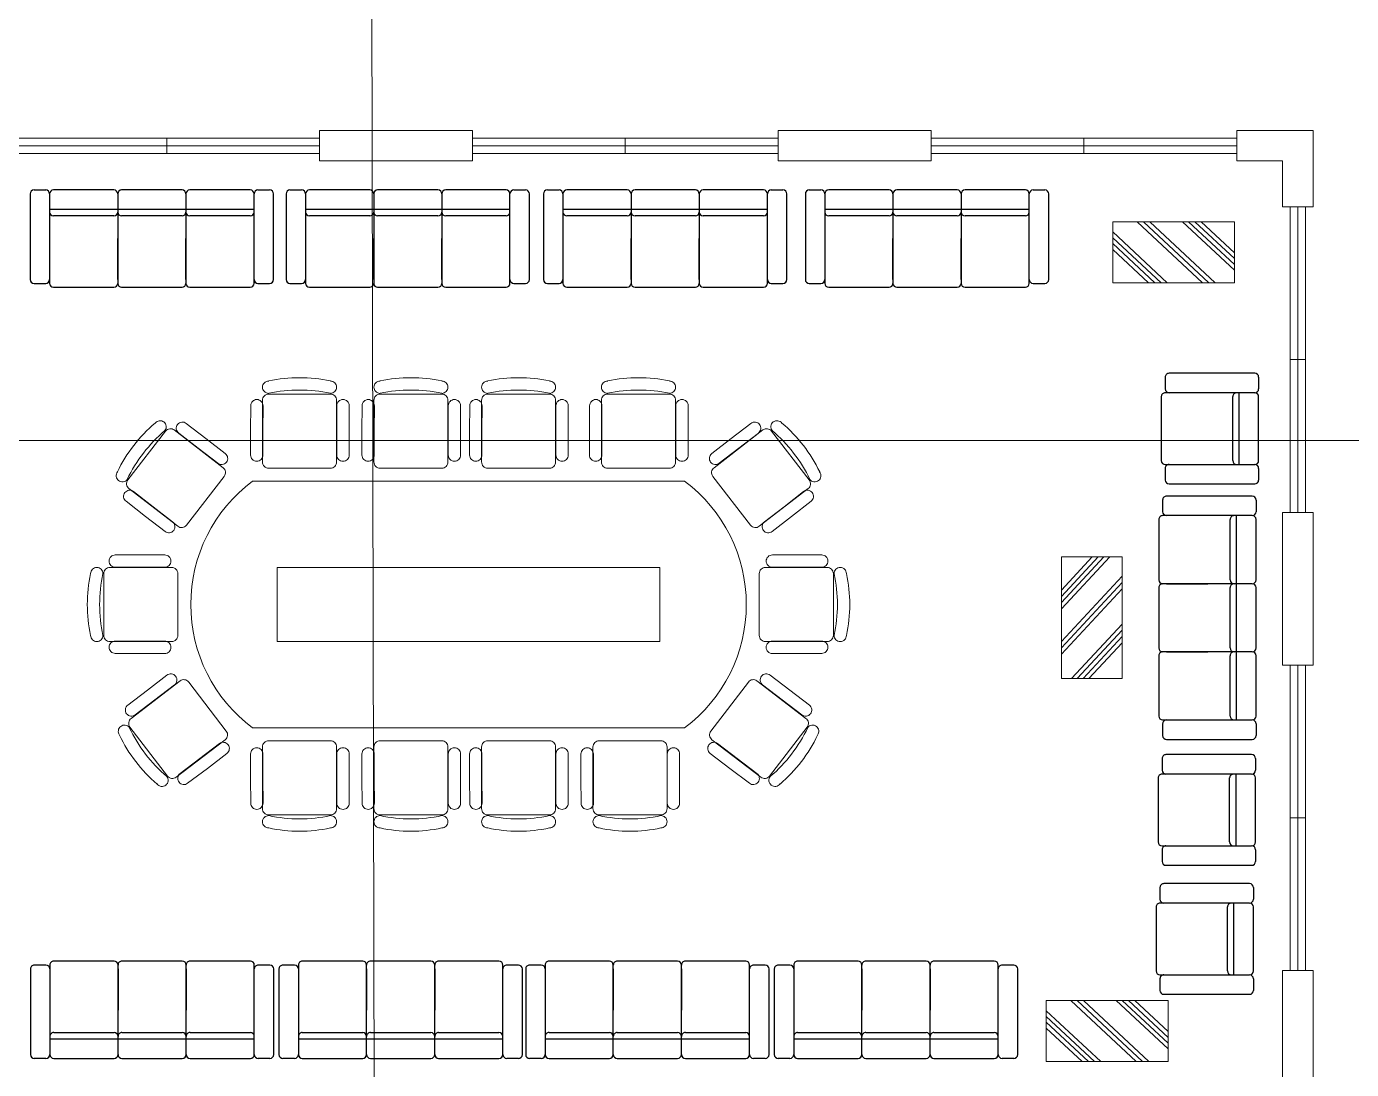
# Model space of a CAD drawing. Header units: inches. Extents: x 4 to 844, y 19 to 530.
# Drawn here: x 493.86 to 521.39, y 97.54 to 119.23 of the extents above; entities that cross this region are included whole.
import ezdxf

# ---------------------------------------------------------------- set-up
doc = ezdxf.new("R2010")
doc.units = ezdxf.units.IN
doc.header["$MEASUREMENT"] = 0
for name, color, linetype in [('8', 8, 'Continuous'), ('FUR', 6, 'Continuous'), ('FURE', 6, 'Continuous')]:
    doc.layers.add(name, color=color, linetype=linetype)
doc.layers.add('EJES', color=2, linetype='Continuous', lineweight=100)

# ---------------------------------------------------------------- blocks, each defined once
blk = doc.blocks.new('办公椅')
at = {"layer": 'FUR', "lineweight": 0}
for points in [[(-15, 641), (-15, 641, -0.414214), (35, 691)], [(535, 691, -0.414214), (585, 641)], [(-61, 541), (-61, 541, 0.414214), (-111, 491), (-112, 291)], [(-61, 541), (-61, 541, -0.414214), (-11, 491), (-12, 291)], [(-15, 641), (-15, 641, 0.414214), (35, 591)], [(535, 591), (535, 591, 0.414214), (585, 641)], [(637, 541), (637, 541, 0.414214), (587, 491), (587, 291)], [(637, 541), (637, 541, -0.414214), (687, 491), (687, 291)], [(-62, 41), (-62, 41, -0.414214), (-112, 91), (-112, 291)], [(-62, 41), (-62, 41, 0.414214), (-12, 91), (-12, 291)], [(637, 41), (637, 41, -0.414214), (587, 91), (587, 291)], [(637, 41), (637, 41, 0.414214), (687, 91), (687, 291)]]:
    blk.add_lwpolyline(points, format="xyb", dxfattribs=at)
blk.add_lwpolyline([(35, -15), (535, -15, 0.414214), (585, 35), (585, 535, 0.414214), (535, 585), (35, 585, 0.414214), (-15, 535), (-15, 35, 0.414214)], format="xyb", close=True, dxfattribs=at)
for centre in [(285, -481), (285, -581)]:
    blk.add_arc(centre, 1199, 77.9605, 102.0395, dxfattribs=at)
blk = doc.blocks.new('SF3')
for p, q in [((-1000, 768), (-1000, 64)), ((-968, 800), (-872, 800)), ((-840, 768), (-840, 32)), ((-312, 800), (-808, 800)), ((-280, 768), (-280, 32)), ((248, 800), (-248, 800)), ((280, 768), (280, 32)), ((808, 800), (312, 800)), ((840, 32), (840, 768)), ((872, 800), (968, 800)), ((1000, 64), (1000, 768)), ((-280, 640), (-840, 640)), ((-312, 587), (-808, 587)), ((280, 640), (-280, 640)), ((248, 587), (-248, 587)), ((840, 640), (280, 640)), ((808, 587), (312, 587)), ((-280, 64), (-280, 402)), ((280, 64), (280, 402)), ((840, 64), (840, 402)), ((-968, 32), (-872, 32)), ((-248, 0), (248, 0)), ((312, 0), (808, 0)), ((872, 32), (968, 32)), ((-808, 0), (-312, 0))]:
    blk.add_line(p, q)
for centre, start, end in [((-968, 768), 90, 180), ((-872, 768), 0, 90), ((-808, 768), 90, 180), ((-312, 768), 0, 90), ((-248, 768), 90, 180), ((248, 768), 0, 90), ((312, 768), 90, 180), ((808, 768), 0, 90), ((872, 768), 90, 180), ((968, 768), 0, 90), ((-808, 619), 180, 270), ((-312, 619), 270, 0), ((-248, 619), 180, 270), ((248, 619), 270, 0), ((312, 619), 180, 270), ((808, 619), 270, 0), ((-968, 64), 180, 270), ((-872, 64), 270, 0), ((-808, 32), 180, 270), ((-312, 32), 270, 0), ((-248, 32), 180, 270), ((248, 32), 270, 0), ((312, 32), 180, 270), ((808, 32), 270, 0), ((872, 64), 180, 270), ((968, 64), 270, 0)]:
    blk.add_arc(centre, 32, start, end)
blk = doc.blocks.new('A$C2204297F')
at = {"layer": 'FUR'}
blk.add_blockref('SF3', (1000, 0), dxfattribs=at)
blk = doc.blocks.new('SOFA1人')
at = {"layer": 'FUR'}
for p, q in [((-423, 0), (-327, 0)), ((263, 0), (-263, 0)), ((327, 0), (423, 0)), ((-455, -32), (-455, -736)), ((-295, -32), (-295, -768)), ((-295, -32), (-295, -768)), ((295, -768), (295, -32)), ((455, -736), (455, -32)), ((295, -160), (-295, -160)), ((263, -213), (-263, -213)), ((-423, -768), (-327, -768)), ((-263, -800), (263, -800)), ((327, -768), (423, -768))]:
    blk.add_line(p, q, dxfattribs=at)
for centre, start, end in [((-423, -32), 90, 180), ((-327, -32), 0, 90), ((-263, -32), 90, 180), ((263, -32), 0, 90), ((327, -32), 90, 180), ((423, -32), 0, 90), ((-263, -181), 180, 270), ((263, -181), 270, 0), ((-423, -736), 180, 270), ((-327, -736), 270, 0), ((327, -736), 180, 270), ((423, -736), 270, 0), ((-263, -768), 180, 270), ((263, -768), 270, 0)]:
    blk.add_arc(centre, 32, start, end, dxfattribs=at)
blk = doc.blocks.new('A$C621A3C92')
at = {"layer": 'FUR'}
blk.add_blockref('SOFA1人', (455, 800), dxfattribs=at)

msp = doc.modelspace()

# ---------------------------------------------------------------- linework, layer by layer
at = {"color": 18, "lineweight": 0, "true_color": 0x000000}
for p, q in [((499.95235, 117.06507), (503.12841, 117.06507)), ((499.95235, 116.42986), (499.95235, 117.06507)), ((503.12841, 116.42986), (503.12841, 117.06507)), ((509.48052, 117.06507), (512.65657, 117.06507)), ((509.48052, 116.42986), (509.48052, 117.06507)), ((512.65657, 116.42986), (512.65657, 117.06507)), ((519.00869, 117.06507), (520.59672, 117.06507)), ((519.00869, 116.42986), (519.00869, 117.06507)), ((520.59672, 117.06507), (520.59672, 115.47704)), ((493.60024, 116.90627), (499.95235, 116.90627)), ((493.60024, 116.74747), (499.95235, 116.74747)), ((496.77629, 116.58866), (496.77629, 116.90627)), ((503.12841, 116.90627), (509.48052, 116.90627)), ((503.12841, 116.74747), (509.48052, 116.74747)), ((506.30446, 116.58866), (506.30446, 116.90627)), ((512.65657, 116.90627), (519.00869, 116.90627)), ((512.65657, 116.74747), (519.00869, 116.74747)), ((515.83263, 116.58866), (515.83263, 116.90627)), ((493.60024, 116.58866), (499.95235, 116.58866)), ((503.12841, 116.58866), (509.48052, 116.58866)), ((512.65657, 116.58866), (519.00869, 116.58866)), ((499.95235, 116.42986), (503.12841, 116.42986)), ((509.48052, 116.42986), (512.65657, 116.42986)), ((519.00869, 116.42986), (519.9615, 116.42986)), ((519.9615, 116.42986), (519.9615, 115.47704)), ((519.9615, 115.47704), (520.59672, 115.47704)), ((520.12031, 115.47704), (520.12031, 109.12493)), ((520.27911, 115.47704), (520.27911, 109.12493)), ((520.43791, 115.47704), (520.43791, 109.12493)), ((520.12031, 112.30099), (520.43791, 112.30099)), ((519.9615, 109.12493), (519.9615, 105.94887)), ((519.9615, 109.12493), (520.59672, 109.12493)), ((520.59672, 109.12493), (520.59672, 105.94887)), ((519.9615, 105.94887), (520.59672, 105.94887)), ((520.12031, 105.94887), (520.12031, 99.59676)), ((520.27911, 105.94887), (520.27911, 99.59676)), ((520.43791, 105.94887), (520.43791, 99.59676)), ((520.12031, 102.77282), (520.43791, 102.77282)), ((519.9615, 99.59676), (519.9615, 97.37352)), ((519.9615, 99.59676), (520.59672, 99.59676)), ((520.59672, 99.59676), (520.59672, 96.73831))]:
    msp.add_line(p, q, dxfattribs=at)
at = {"layer": '8', "color": 18, "lineweight": 0, "true_color": 0x000000}
for p, q in [((518.30063, 113.89934), (516.94172, 115.16369)), ((518.43056, 113.89934), (517.07165, 115.16369)), ((518.56049, 113.89934), (517.20158, 115.16369)), ((518.96015, 114.15867), (517.87996, 115.16369)), ((518.96015, 114.27956), (518.00989, 115.16369)), ((518.96015, 114.40044), (518.13982, 115.16369)), ((518.96015, 114.52133), (518.26975, 115.16369)), ((517.56511, 113.89934), (516.43146, 114.95411)), ((517.43518, 113.89934), (516.43146, 114.83322)), ((517.30525, 113.89934), (516.43146, 114.71233)), ((517.17532, 113.89934), (516.43146, 114.59144)), ((516.37038, 108.19751), (515.36536, 107.11732)), ((516.12861, 108.19751), (515.36536, 107.37718)), ((516.00772, 108.19751), (515.36536, 107.50711)), ((516.2495, 108.19751), (515.36536, 107.24725)), ((516.62971, 107.79785), (515.36536, 106.43894)), ((516.62971, 107.66792), (515.36536, 106.30901)), ((516.62971, 107.53799), (515.36536, 106.17908)), ((516.62971, 106.80247), (515.57495, 105.66882)), ((516.62971, 106.67254), (515.69583, 105.66882)), ((516.62971, 106.54261), (515.81672, 105.66882)), ((516.62971, 106.41268), (515.93761, 105.66882)), ((516.92164, 97.70942), (515.56273, 98.97377)), ((517.05157, 97.70942), (515.69266, 98.97377)), ((517.1815, 97.70942), (515.82259, 98.97377)), ((517.58117, 97.96875), (516.50098, 98.97377)), ((517.58117, 98.08963), (516.6309, 98.97377)), ((517.58117, 98.21052), (516.76083, 98.97377)), ((517.58117, 98.33141), (516.89076, 98.97377)), ((516.18612, 97.70942), (515.05247, 98.76418)), ((516.05619, 97.70942), (515.05247, 98.6433)), ((515.92626, 97.70942), (515.05247, 98.52241)), ((515.79633, 97.70942), (515.05247, 98.40152))]:
    msp.add_line(p, q, dxfattribs=at)
at = {"layer": 'EJES', "color": 1, "lineweight": 0}
for p, q in [((501.03226, 122.35009), (501.13566, 75.96191)), ((541.48754, 110.61763), (417.86025, 110.61763))]:
    msp.add_line(p, q, dxfattribs=at)
at = {"layer": 'FUR', "color": 18, "lineweight": 0, "true_color": 0x000000}
for p, q in [((507.53635, 109.77505), (498.55774, 109.77505)), ((507.02329, 107.97933), (499.0708, 107.97933)), ((499.0708, 107.97933), (499.0708, 106.44013)), ((507.02329, 106.44013), (507.02329, 107.97933)), ((499.0708, 106.44013), (507.02329, 106.44013)), ((498.55774, 104.64441), (507.53635, 104.64441))]:
    msp.add_line(p, q, dxfattribs=at)
for centre, start, end in [((500.48172, 107.20973), 126.869898, 233.130102), ((505.61236, 107.20973), 306.869898, 53.130102)]:
    msp.add_arc(centre, 3.20665, start, end, dxfattribs=at)
at = {"layer": 'FURE', "color": 18, "lineweight": 0, "true_color": 0x000000}
for points in [[(518.96015, 113.89934), (518.96015, 115.16369), (516.43146, 115.16369), (516.43146, 113.89934)], [(516.62971, 108.19751), (515.36536, 108.19751), (515.36536, 105.66882), (516.62971, 105.66882)], [(517.58117, 97.70942), (517.58117, 98.97377), (515.05247, 98.97377), (515.05247, 97.70942)]]:
    msp.add_lwpolyline(points, close=True, dxfattribs=at)

# ---------------------------------------------------------------- block references
at = {"layer": 'FUR', "color": 18, "lineweight": 0, "true_color": 0x000000, "xscale": 0.002565319331128869, "yscale": 0.002565319331128869, "zscale": 0.002565319331128869}
for p in [(498.80484, 110.08246), (501.11924, 110.08246), (503.35649, 110.08246), (505.84818, 110.08246)]:
    msp.add_blockref('办公椅', p, dxfattribs=at)
at = {"layer": 'FUR', "color": 18, "lineweight": 0, "true_color": 0x000000}
for p, xscale, yscale, zscale, rotation in [((497.10056, 108.81043), 0.002565319331128868, 0.002565319331128868, 0.002565319331128868, 52.3182745127632), ((508.99353, 108.81043), -0.002565319331128868, 0.002565319331128869, 0.002565319331128869, 307.6817254872368), ((496.96747, 106.4777), 0.002565319331128869, 0.002565319331128869, 0.002565319331128869, 90), ((509.12661, 106.4777), -0.002565319331128869, 0.002565319331128869, 0.002565319331128869, 270), ((498.03758, 104.48413), 0.002565319331128869, 0.002565319331128869, 0.002565319331128869, 127.4560140995769), ((508.05651, 104.48413), -0.002565319331128868, 0.002565319331128869, 0.002565319331128869, 232.5439859004231), ((498.80484, 104.337), -0.002565319331128869, 0.002565319331128869, 0.002565319331128869, 180), ((501.11924, 104.337), -0.002565319331128869, 0.002565319331128869, 0.002565319331128869, 180), ((503.35649, 104.337), -0.002565319331128869, 0.002565319331128869, 0.002565319331128869, 180), ((505.67089, 104.337), -0.002565319331128869, 0.002565319331128869, 0.002565319331128869, 180)]:
    msp.add_blockref('办公椅', p, dxfattribs=dict(at, xscale=xscale, yscale=yscale, zscale=zscale, rotation=rotation))
at = {"layer": 'FURE', "color": 18, "lineweight": 0, "true_color": 0x000000, "xscale": 0.002528694738937452, "yscale": 0.002528694738937452, "zscale": 0.002528694738937452}
for p in [(493.93741, 113.80361), (499.25542, 113.80361), (504.60429, 113.80361), (510.0454, 113.80361)]:
    msp.add_blockref('A$C2204297F', p, dxfattribs=at)
for name, p, rotation in [('A$C621A3C92', (517.44143, 112.01617), 270), ('A$C2204297F', (517.38832, 109.46186), 270), ('A$C621A3C92', (517.37617, 104.08797), 270), ('A$C621A3C92', (517.33214, 101.40578), 270), ('A$C2204297F', (499.00034, 99.79437), 180), ('A$C2204297F', (504.16513, 99.79437), 180), ('A$C2204297F', (509.29159, 99.79437), 180), ('A$C2204297F', (514.45733, 99.79437), 180)]:
    msp.add_blockref(name, p, dxfattribs=dict(at, rotation=rotation))

doc.saveas('drawing.dxf')
